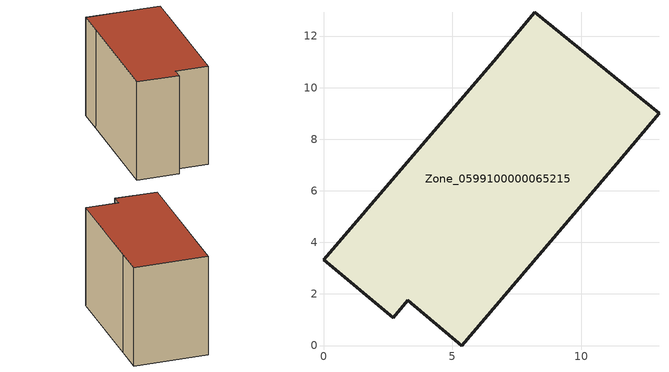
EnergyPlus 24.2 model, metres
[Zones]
Zone_0599100000065215
 floor ground (C_G): 6.6,11.03 8.2,12.91 13.01,9.01 11.36,7.05 5.36,0 3.27,1.75 2.71,1.07 0,3.33 z0
 wall outside (C_F): 2.71,1.07 3.27,1.75 5.36,0 11.36,7.05 13.01,9.01 8.2,12.91 6.6,11.03 0,3.33 2.71,1.07 z0:8.5
 roof outside (C_R): 6.6,11.03 0,3.33 2.71,1.07 3.27,1.75 5.36,0 11.36,7.05 13.01,9.01 8.2,12.91 z8.5
[BUILDING]
Pand.0599100000065215: North Axis=0; Terrain=City; Loads Convergence Tolerance Value=0.04; Temperature Convergence Tolerance Value=0.4; Solar Distribution=FullExterior; Maximum Number of Warmup Days=25; Minimum Number of Warmup Days=1
[Site:Location]
Rotterdam.The.Hague.AP_ZH_NLD Design_Conditions: Latitude=51.96; Longitude=4.45; Time Zone=1; Elevation=-4.5
[SITE:GROUNDTEMPERATURE:BUILDINGSURFACE]
18, 18, 18, 18, 18, 18, 18, 18, 18, 18, 18, 18
[MATERIAL] Thermal Absorptance=0.9; Solar Absorptance=0.7; Visible Absorptance=0.7
Name | Roughness | Thickness | Conductivity | Density | Specific Heat
G.TI.1946-1964 | MediumSmooth | 0.15 | 1 | 540 | 1210
F.TI.1946-1964 | Rough | 0.3 | 0.857143 | 1920 | 840
R.TI.1946-1964 | MediumRough | 0.2 | 0.277778 | 1500 | 1000
[CONSTRUCTION]
C_G: G.TI.1946-1964
C_F: F.TI.1946-1964
C_R: R.TI.1946-1964
[ZONE]
Zone_0599100000065215: Type=1; Multiplier=1; Ceiling Height=Autocalculate; Volume=Autocalculate; Floor Area=autocalculate; Part of Total Floor Area=Yes
[ZONEINFILTRATION:DESIGNFLOWRATE]
Infil_Zone_0599100000065215: Zone or ZoneList or Space or SpaceList=Zone_0599100000065215; Schedule=AlwaysOn; Design Flow Rate Calculation Method=Flow/Area; Flow Rate per Floor Area=0.003; Constant Term Coefficient=1; Temperature Term Coefficient=0; Velocity Term Coefficient=0; Velocity Squared Term Coefficient=0
[HVACTEMPLATE:ZONE:IDEALLOADSAIRSYSTEM]
Zone_0599100000065215: Maximum Heating Supply Air Temperature=50; Minimum Cooling Supply Air Temperature=13; Maximum Heating Supply Air Humidity Ratio=0.0156; Minimum Cooling Supply Air Humidity Ratio=0.0077; Heating Limit=NoLimit; Cooling Limit=NoLimit; Dehumidification Control Type=ConstantSensibleHeatRatio; Cooling Sensible Heat Ratio=0.7; Dehumidification Setpoint=60; Humidification Control Type=None; Humidification Setpoint=30; Outdoor Air Method=None; Outdoor Air Flow Rate per Person=0.00944; Outdoor Air Flow Rate per Zone Floor Area=0; Outdoor Air Flow Rate per Zone=0; Demand Controlled Ventilation Type=None; Outdoor Air Economizer Type=NoEconomizer; Heat Recovery Type=None; Sensible Heat Recovery Effectiveness=0.7; Latent Heat Recovery Effectiveness=0.65
[ZONECONTROL:THERMOSTAT]
ThermostatControl_Zone_0599100000065215: Zone or ZoneList=Zone_0599100000065215; Control Type Schedule=DualSetpointControlType; Control 1=Thermostat_Zone_0599100000065215; Temperature Difference Between Cutout And Setpoint=0
[THERMOSTATSETPOINT:DUALSETPOINT]
Thermostat_Zone_0599100000065215: Heating Setpoint Temperature Schedule=HeatingSetpoint_Zone_0599100000065215; Cooling Setpoint Temperature Schedule=CoolingSetpoint_Zone_0599100000065215
[SCHEDULE:COMPACT]
HeatingSetpoint_Zone_0599100000065215: Through: 12/31, For: AllDays, Until: 24:00, 21
CoolingSetpoint_Zone_0599100000065215: Through: 12/31, For: AllDays, Until: 24:00, 24
DualSetpointControlType: Through: 12/31, For: AllDays, Until: 24:00, 4
AlwaysOn: Through: 12/31, For: AllDays, Until: 24:00, 1
